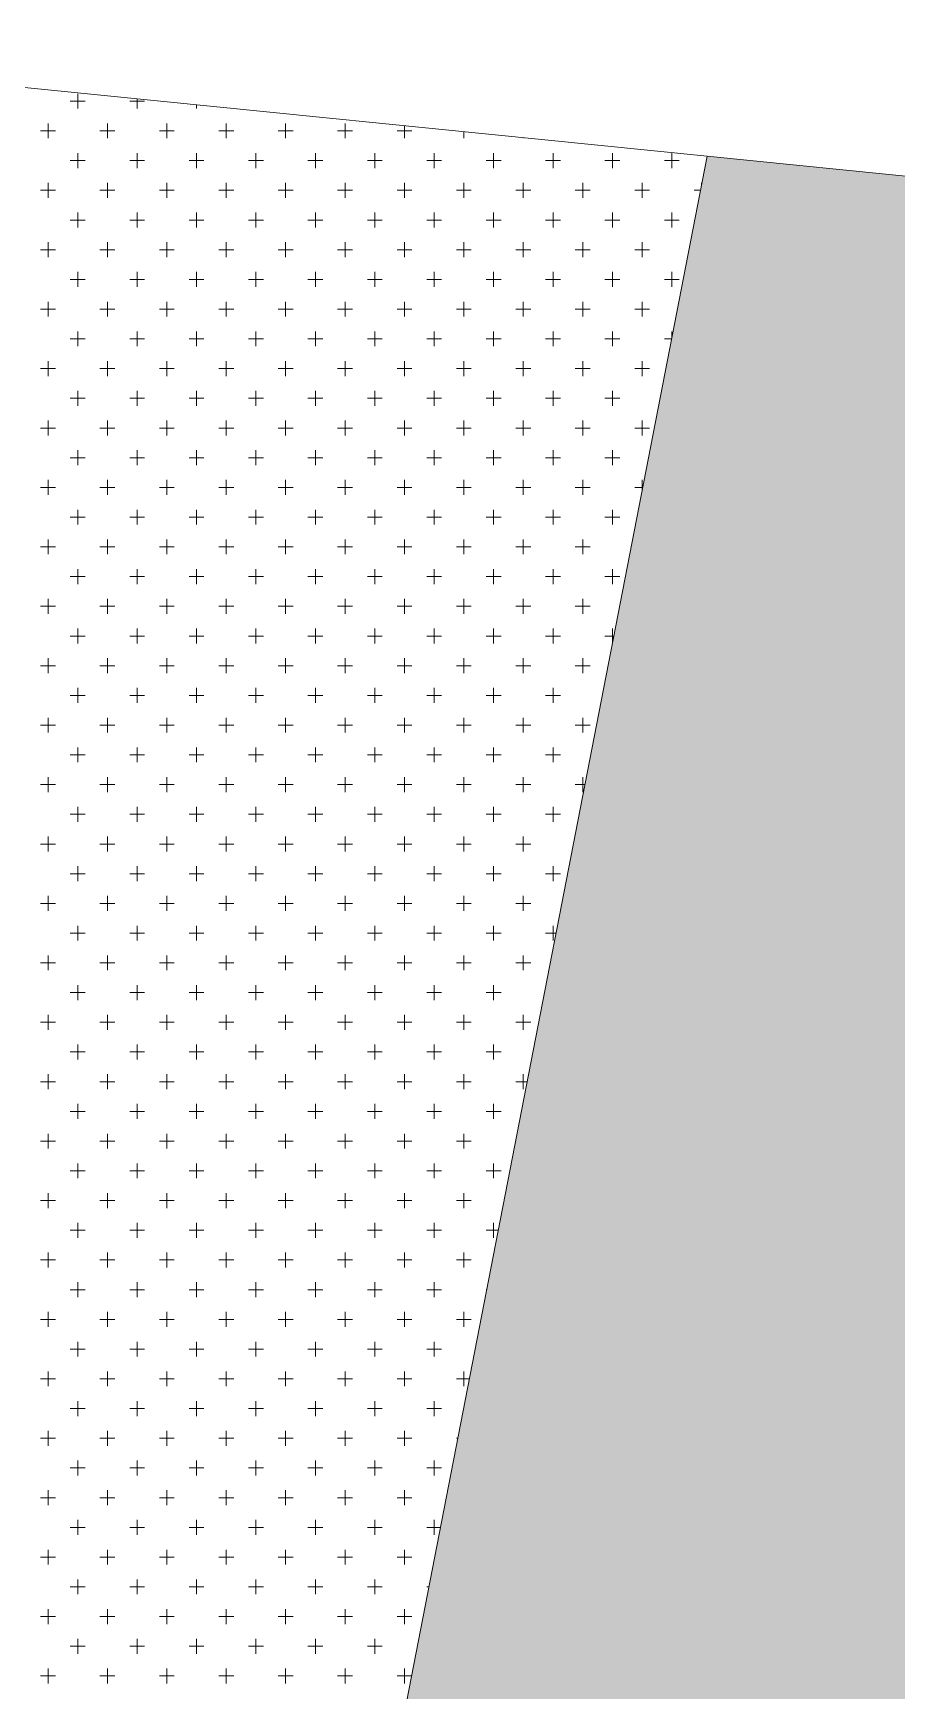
# Model space of a CAD drawing. Header units: metres. Extents: x 476631 to 477421, y 4483749 to 4484052.
# Drawn here: x 477319.18 to 477337.64, y 4484016.62 to 4484052.05 of the extents above; entities that cross this region are included whole.
import ezdxf

# ---------------------------------------------------------------- set-up
doc = ezdxf.new("R2010")
doc.units = ezdxf.units.M
for name, color, linetype, lineweight in [('PL_İDARİ_TESİS', 163, 'Continuous', 0), ('serbest', 10, 'Continuous', 0), ('TK_PARSEL', 1, 'Continuous', 0), ('ZC_7', 18, 'Continuous', 0)]:
    doc.layers.add(name, color=color, linetype=linetype, lineweight=lineweight)

msp = doc.modelspace()

# ---------------------------------------------------------------- hatches: boundary and pattern name
at = {"layer": 'serbest'}
h = msp.add_hatch(color=5, dxfattribs=at)
h.dxf.hatch_style = 1
h.paths.add_polyline_path([(477353.393, 4484025.429), (477331.099, 4484036.624), (477324.964, 4484005.06), (477410.75, 4483996.414)])
at = {"layer": 'TK_PARSEL'}
h = msp.add_hatch(color=3, dxfattribs=at)
h.dxf.hatch_style = 1
h.paths.add_polyline_path([(477403.81, 4484042.341), (477333.586, 4484049.419), (477331.099, 4484036.624), (477353.393, 4484025.429), (477410.75, 4483996.414), (477413.034, 4483996.184), (477415.41, 4483997.946), (477420.982, 4484026.253)])

# ---------------------------------------------------------------- linework, layer by layer
at = {"layer": 'PL_İDARİ_TESİS', "color": 5}
msp.add_line((477307.48, 4484052.048), (477333.586, 4484049.417, 351.903), dxfattribs=at)
at = {"layer": 'PL_İDARİ_TESİS', "color": 5, "linetype": 'Continuous'}
for p, q in [((477319.975, 4484050.595), (477320.293, 4484050.595)), ((477320.134, 4484050.436), (477320.134, 4484050.754)), ((477321.245, 4484050.595), (477321.563, 4484050.595)), ((477321.404, 4484050.436), (477321.404, 4484050.645)), ((477322.674, 4484050.436), (477322.674, 4484050.517)), ((477319.34, 4484049.96), (477319.658, 4484049.96)), ((477319.499, 4484049.801), (477319.499, 4484050.119)), ((477320.61, 4484049.96), (477320.928, 4484049.96)), ((477320.769, 4484049.801), (477320.769, 4484050.119)), ((477321.88, 4484049.96), (477322.198, 4484049.96)), ((477322.039, 4484049.801), (477322.039, 4484050.119)), ((477323.15, 4484049.96), (477323.468, 4484049.96)), ((477323.309, 4484049.801), (477323.309, 4484050.119)), ((477324.42, 4484049.96), (477324.738, 4484049.96)), ((477324.579, 4484049.801), (477324.579, 4484050.119)), ((477325.69, 4484049.96), (477326.008, 4484049.96)), ((477325.849, 4484049.801), (477325.849, 4484050.119)), ((477326.96, 4484049.96), (477327.278, 4484049.96)), ((477327.119, 4484049.801), (477327.119, 4484050.069)), ((477328.389, 4484049.801), (477328.389, 4484049.941)), ((477320.134, 4484049.166), (477320.134, 4484049.484)), ((477321.404, 4484049.166), (477321.404, 4484049.484)), ((477322.674, 4484049.166), (477322.674, 4484049.484)), ((477323.944, 4484049.166), (477323.944, 4484049.484)), ((477325.214, 4484049.166), (477325.214, 4484049.484)), ((477326.484, 4484049.166), (477326.484, 4484049.484)), ((477327.754, 4484049.166), (477327.754, 4484049.484)), ((477329.024, 4484049.166), (477329.024, 4484049.484)), ((477329.659, 4484049.801), (477329.659, 4484049.813)), ((477330.294, 4484049.166), (477330.294, 4484049.484)), ((477331.564, 4484049.166), (477331.564, 4484049.484)), ((477332.834, 4484049.166), (477332.834, 4484049.484)), ((477319.975, 4484049.325), (477320.293, 4484049.325)), ((477321.245, 4484049.325), (477321.563, 4484049.325)), ((477322.515, 4484049.325), (477322.833, 4484049.325)), ((477323.785, 4484049.325), (477324.103, 4484049.325)), ((477325.055, 4484049.325), (477325.373, 4484049.325)), ((477326.325, 4484049.325), (477326.643, 4484049.325)), ((477327.595, 4484049.325), (477327.913, 4484049.325)), ((477328.865, 4484049.325), (477329.183, 4484049.325)), ((477330.135, 4484049.325), (477330.453, 4484049.325)), ((477331.405, 4484049.325), (477331.723, 4484049.325)), ((477332.675, 4484049.325), (477332.993, 4484049.325)), ((477319.499, 4484048.531), (477319.499, 4484048.849)), ((477320.769, 4484048.531), (477320.769, 4484048.849)), ((477322.039, 4484048.531), (477322.039, 4484048.849)), ((477323.309, 4484048.531), (477323.309, 4484048.849)), ((477324.579, 4484048.531), (477324.579, 4484048.849)), ((477325.849, 4484048.531), (477325.849, 4484048.849)), ((477327.119, 4484048.531), (477327.119, 4484048.849)), ((477328.389, 4484048.531), (477328.389, 4484048.849)), ((477329.659, 4484048.531), (477329.659, 4484048.849)), ((477330.929, 4484048.531), (477330.929, 4484048.849)), ((477332.199, 4484048.531), (477332.199, 4484048.849)), ((477319.34, 4484048.69), (477319.658, 4484048.69)), ((477320.61, 4484048.69), (477320.928, 4484048.69)), ((477321.88, 4484048.69), (477322.198, 4484048.69)), ((477323.15, 4484048.69), (477323.468, 4484048.69)), ((477324.42, 4484048.69), (477324.738, 4484048.69)), ((477325.69, 4484048.69), (477326.008, 4484048.69)), ((477326.96, 4484048.69), (477327.278, 4484048.69)), ((477328.23, 4484048.69), (477328.548, 4484048.69)), ((477329.5, 4484048.69), (477329.818, 4484048.69)), ((477330.77, 4484048.69), (477331.088, 4484048.69)), ((477332.04, 4484048.69), (477332.358, 4484048.69)), ((477333.31, 4484048.69), (477333.445, 4484048.69)), ((477320.134, 4484047.896), (477320.134, 4484048.214)), ((477321.404, 4484047.896), (477321.404, 4484048.214)), ((477322.674, 4484047.896), (477322.674, 4484048.214)), ((477323.944, 4484047.896), (477323.944, 4484048.214)), ((477325.214, 4484047.896), (477325.214, 4484048.214)), ((477326.484, 4484047.896), (477326.484, 4484048.214)), ((477327.754, 4484047.896), (477327.754, 4484048.214)), ((477329.024, 4484047.896), (477329.024, 4484048.214)), ((477330.294, 4484047.896), (477330.294, 4484048.214)), ((477331.564, 4484047.896), (477331.564, 4484048.214)), ((477332.834, 4484047.896), (477332.834, 4484048.214)), ((477319.975, 4484048.055), (477320.293, 4484048.055)), ((477321.245, 4484048.055), (477321.563, 4484048.055)), ((477322.515, 4484048.055), (477322.833, 4484048.055)), ((477323.785, 4484048.055), (477324.103, 4484048.055)), ((477325.055, 4484048.055), (477325.373, 4484048.055)), ((477326.325, 4484048.055), (477326.643, 4484048.055)), ((477327.595, 4484048.055), (477327.913, 4484048.055)), ((477328.865, 4484048.055), (477329.183, 4484048.055)), ((477330.135, 4484048.055), (477330.453, 4484048.055)), ((477331.405, 4484048.055), (477331.723, 4484048.055)), ((477332.675, 4484048.055), (477332.993, 4484048.055)), ((477319.34, 4484047.42), (477319.658, 4484047.42)), ((477319.499, 4484047.261), (477319.499, 4484047.579)), ((477320.61, 4484047.42), (477320.928, 4484047.42)), ((477320.769, 4484047.261), (477320.769, 4484047.579)), ((477321.88, 4484047.42), (477322.198, 4484047.42)), ((477322.039, 4484047.261), (477322.039, 4484047.579)), ((477323.15, 4484047.42), (477323.468, 4484047.42)), ((477323.309, 4484047.261), (477323.309, 4484047.579)), ((477324.42, 4484047.42), (477324.738, 4484047.42)), ((477324.579, 4484047.261), (477324.579, 4484047.579)), ((477325.69, 4484047.42), (477326.008, 4484047.42)), ((477325.849, 4484047.261), (477325.849, 4484047.579)), ((477326.96, 4484047.42), (477327.278, 4484047.42)), ((477327.119, 4484047.261), (477327.119, 4484047.579)), ((477328.23, 4484047.42), (477328.548, 4484047.42)), ((477328.389, 4484047.261), (477328.389, 4484047.579)), ((477329.5, 4484047.42), (477329.818, 4484047.42)), ((477329.659, 4484047.261), (477329.659, 4484047.579)), ((477330.77, 4484047.42), (477331.088, 4484047.42)), ((477330.929, 4484047.261), (477330.929, 4484047.579)), ((477332.04, 4484047.42), (477332.358, 4484047.42)), ((477332.199, 4484047.261), (477332.199, 4484047.579)), ((477319.975, 4484046.785), (477320.293, 4484046.785)), ((477320.134, 4484046.626), (477320.134, 4484046.944)), ((477321.245, 4484046.785), (477321.563, 4484046.785)), ((477321.404, 4484046.626), (477321.404, 4484046.944)), ((477322.515, 4484046.785), (477322.833, 4484046.785)), ((477322.674, 4484046.626), (477322.674, 4484046.944)), ((477323.785, 4484046.785), (477324.103, 4484046.785)), ((477323.944, 4484046.626), (477323.944, 4484046.944)), ((477325.055, 4484046.785), (477325.373, 4484046.785)), ((477325.214, 4484046.626), (477325.214, 4484046.944)), ((477326.325, 4484046.785), (477326.643, 4484046.785)), ((477326.484, 4484046.626), (477326.484, 4484046.944)), ((477327.595, 4484046.785), (477327.913, 4484046.785)), ((477327.754, 4484046.626), (477327.754, 4484046.944)), ((477328.865, 4484046.785), (477329.183, 4484046.785)), ((477329.024, 4484046.626), (477329.024, 4484046.944)), ((477330.135, 4484046.785), (477330.453, 4484046.785)), ((477330.294, 4484046.626), (477330.294, 4484046.944)), ((477331.405, 4484046.785), (477331.723, 4484046.785)), ((477331.564, 4484046.626), (477331.564, 4484046.944)), ((477332.675, 4484046.785), (477332.993, 4484046.785)), ((477332.834, 4484046.626), (477332.834, 4484046.944)), ((477319.499, 4484045.991), (477319.499, 4484046.309)), ((477320.769, 4484045.991), (477320.769, 4484046.309)), ((477322.039, 4484045.991), (477322.039, 4484046.309)), ((477323.309, 4484045.991), (477323.309, 4484046.309)), ((477324.579, 4484045.991), (477324.579, 4484046.309)), ((477325.849, 4484045.991), (477325.849, 4484046.309)), ((477327.119, 4484045.991), (477327.119, 4484046.309)), ((477328.389, 4484045.991), (477328.389, 4484046.309)), ((477329.659, 4484045.991), (477329.659, 4484046.309)), ((477330.929, 4484045.991), (477330.929, 4484046.309)), ((477332.199, 4484045.991), (477332.199, 4484046.309)), ((477319.34, 4484046.15), (477319.658, 4484046.15)), ((477320.61, 4484046.15), (477320.928, 4484046.15)), ((477321.88, 4484046.15), (477322.198, 4484046.15)), ((477323.15, 4484046.15), (477323.468, 4484046.15)), ((477324.42, 4484046.15), (477324.738, 4484046.15)), ((477325.69, 4484046.15), (477326.008, 4484046.15)), ((477326.96, 4484046.15), (477327.278, 4484046.15)), ((477328.23, 4484046.15), (477328.548, 4484046.15)), ((477329.5, 4484046.15), (477329.818, 4484046.15)), ((477330.77, 4484046.15), (477331.088, 4484046.15)), ((477332.04, 4484046.15), (477332.358, 4484046.15)), ((477320.134, 4484045.356), (477320.134, 4484045.674)), ((477321.404, 4484045.356), (477321.404, 4484045.674)), ((477322.674, 4484045.356), (477322.674, 4484045.674)), ((477323.944, 4484045.356), (477323.944, 4484045.674)), ((477325.214, 4484045.356), (477325.214, 4484045.674)), ((477326.484, 4484045.356), (477326.484, 4484045.674)), ((477327.754, 4484045.356), (477327.754, 4484045.674)), ((477329.024, 4484045.356), (477329.024, 4484045.674)), ((477330.294, 4484045.356), (477330.294, 4484045.674)), ((477331.564, 4484045.356), (477331.564, 4484045.674)), ((477332.834, 4484045.548), (477332.834, 4484045.674)), ((477319.975, 4484045.515), (477320.293, 4484045.515)), ((477321.245, 4484045.515), (477321.563, 4484045.515)), ((477322.515, 4484045.515), (477322.833, 4484045.515)), ((477323.785, 4484045.515), (477324.103, 4484045.515)), ((477325.055, 4484045.515), (477325.373, 4484045.515)), ((477326.325, 4484045.515), (477326.643, 4484045.515)), ((477327.595, 4484045.515), (477327.913, 4484045.515)), ((477328.865, 4484045.515), (477329.183, 4484045.515)), ((477330.135, 4484045.515), (477330.453, 4484045.515)), ((477331.405, 4484045.515), (477331.723, 4484045.515)), ((477332.675, 4484045.515), (477332.827, 4484045.515)), ((477319.34, 4484044.88), (477319.658, 4484044.88)), ((477319.499, 4484044.721), (477319.499, 4484045.039)), ((477320.61, 4484044.88), (477320.928, 4484044.88)), ((477320.769, 4484044.721), (477320.769, 4484045.039)), ((477321.88, 4484044.88), (477322.198, 4484044.88)), ((477322.039, 4484044.721), (477322.039, 4484045.039)), ((477323.15, 4484044.88), (477323.468, 4484044.88)), ((477323.309, 4484044.721), (477323.309, 4484045.039)), ((477324.42, 4484044.88), (477324.738, 4484044.88)), ((477324.579, 4484044.721), (477324.579, 4484045.039)), ((477325.69, 4484044.88), (477326.008, 4484044.88)), ((477325.849, 4484044.721), (477325.849, 4484045.039)), ((477326.96, 4484044.88), (477327.278, 4484044.88)), ((477327.119, 4484044.721), (477327.119, 4484045.039)), ((477328.23, 4484044.88), (477328.548, 4484044.88)), ((477328.389, 4484044.721), (477328.389, 4484045.039)), ((477329.5, 4484044.88), (477329.818, 4484044.88)), ((477329.659, 4484044.721), (477329.659, 4484045.039)), ((477330.77, 4484044.88), (477331.088, 4484044.88)), ((477330.929, 4484044.721), (477330.929, 4484045.039)), ((477332.04, 4484044.88), (477332.358, 4484044.88)), ((477332.199, 4484044.721), (477332.199, 4484045.039)), ((477319.975, 4484044.245), (477320.293, 4484044.245)), ((477320.134, 4484044.086), (477320.134, 4484044.404)), ((477321.245, 4484044.245), (477321.563, 4484044.245)), ((477321.404, 4484044.086), (477321.404, 4484044.404)), ((477322.515, 4484044.245), (477322.833, 4484044.245)), ((477322.674, 4484044.086), (477322.674, 4484044.404)), ((477323.785, 4484044.245), (477324.103, 4484044.245)), ((477323.944, 4484044.086), (477323.944, 4484044.404)), ((477325.055, 4484044.245), (477325.373, 4484044.245)), ((477325.214, 4484044.086), (477325.214, 4484044.404)), ((477326.325, 4484044.245), (477326.643, 4484044.245)), ((477326.484, 4484044.086), (477326.484, 4484044.404)), ((477327.595, 4484044.245), (477327.913, 4484044.245)), ((477327.754, 4484044.086), (477327.754, 4484044.404)), ((477328.865, 4484044.245), (477329.183, 4484044.245)), ((477329.024, 4484044.086), (477329.024, 4484044.404)), ((477330.135, 4484044.245), (477330.453, 4484044.245)), ((477330.294, 4484044.086), (477330.294, 4484044.404)), ((477331.405, 4484044.245), (477331.723, 4484044.245)), ((477331.564, 4484044.086), (477331.564, 4484044.404)), ((477319.34, 4484043.61), (477319.658, 4484043.61)), ((477319.499, 4484043.451), (477319.499, 4484043.769)), ((477320.61, 4484043.61), (477320.928, 4484043.61)), ((477320.769, 4484043.451), (477320.769, 4484043.769)), ((477321.88, 4484043.61), (477322.198, 4484043.61)), ((477322.039, 4484043.451), (477322.039, 4484043.769)), ((477323.15, 4484043.61), (477323.468, 4484043.61)), ((477323.309, 4484043.451), (477323.309, 4484043.769)), ((477324.42, 4484043.61), (477324.738, 4484043.61)), ((477324.579, 4484043.451), (477324.579, 4484043.769)), ((477325.69, 4484043.61), (477326.008, 4484043.61)), ((477325.849, 4484043.451), (477325.849, 4484043.769)), ((477326.96, 4484043.61), (477327.278, 4484043.61)), ((477327.119, 4484043.451), (477327.119, 4484043.769)), ((477328.23, 4484043.61), (477328.548, 4484043.61)), ((477328.389, 4484043.451), (477328.389, 4484043.769)), ((477329.5, 4484043.61), (477329.818, 4484043.61)), ((477329.659, 4484043.451), (477329.659, 4484043.769)), ((477330.77, 4484043.61), (477331.088, 4484043.61)), ((477330.929, 4484043.451), (477330.929, 4484043.769)), ((477332.04, 4484043.61), (477332.358, 4484043.61)), ((477332.199, 4484043.451), (477332.199, 4484043.769)), ((477320.134, 4484042.816), (477320.134, 4484043.134)), ((477321.404, 4484042.816), (477321.404, 4484043.134)), ((477322.674, 4484042.816), (477322.674, 4484043.134)), ((477323.944, 4484042.816), (477323.944, 4484043.134)), ((477325.214, 4484042.816), (477325.214, 4484043.134)), ((477326.484, 4484042.816), (477326.484, 4484043.134)), ((477327.754, 4484042.816), (477327.754, 4484043.134)), ((477329.024, 4484042.816), (477329.024, 4484043.134)), ((477330.294, 4484042.816), (477330.294, 4484043.134)), ((477331.564, 4484042.816), (477331.564, 4484043.134)), ((477319.975, 4484042.975), (477320.293, 4484042.975)), ((477321.245, 4484042.975), (477321.563, 4484042.975)), ((477322.515, 4484042.975), (477322.833, 4484042.975)), ((477323.785, 4484042.975), (477324.103, 4484042.975)), ((477325.055, 4484042.975), (477325.373, 4484042.975)), ((477326.325, 4484042.975), (477326.643, 4484042.975)), ((477327.595, 4484042.975), (477327.913, 4484042.975)), ((477328.865, 4484042.975), (477329.183, 4484042.975)), ((477330.135, 4484042.975), (477330.453, 4484042.975)), ((477331.405, 4484042.975), (477331.723, 4484042.975)), ((477319.499, 4484042.181), (477319.499, 4484042.499)), ((477320.769, 4484042.181), (477320.769, 4484042.499)), ((477322.039, 4484042.181), (477322.039, 4484042.499)), ((477323.309, 4484042.181), (477323.309, 4484042.499)), ((477324.579, 4484042.181), (477324.579, 4484042.499)), ((477325.849, 4484042.181), (477325.849, 4484042.499)), ((477327.119, 4484042.181), (477327.119, 4484042.499)), ((477328.389, 4484042.181), (477328.389, 4484042.499)), ((477329.659, 4484042.181), (477329.659, 4484042.499)), ((477330.929, 4484042.181), (477330.929, 4484042.499)), ((477332.199, 4484042.281), (477332.199, 4484042.499)), ((477319.34, 4484042.34), (477319.658, 4484042.34)), ((477320.61, 4484042.34), (477320.928, 4484042.34)), ((477321.88, 4484042.34), (477322.198, 4484042.34)), ((477323.15, 4484042.34), (477323.468, 4484042.34)), ((477324.42, 4484042.34), (477324.738, 4484042.34)), ((477325.69, 4484042.34), (477326.008, 4484042.34)), ((477326.96, 4484042.34), (477327.278, 4484042.34)), ((477328.23, 4484042.34), (477328.548, 4484042.34)), ((477329.5, 4484042.34), (477329.818, 4484042.34)), ((477330.77, 4484042.34), (477331.088, 4484042.34)), ((477332.04, 4484042.34), (477332.21, 4484042.34)), ((477319.975, 4484041.705), (477320.293, 4484041.705)), ((477320.134, 4484041.546), (477320.134, 4484041.864)), ((477321.245, 4484041.705), (477321.563, 4484041.705)), ((477321.404, 4484041.546), (477321.404, 4484041.864)), ((477322.515, 4484041.705), (477322.833, 4484041.705)), ((477322.674, 4484041.546), (477322.674, 4484041.864)), ((477323.785, 4484041.705), (477324.103, 4484041.705)), ((477323.944, 4484041.546), (477323.944, 4484041.864)), ((477325.055, 4484041.705), (477325.373, 4484041.705)), ((477325.214, 4484041.546), (477325.214, 4484041.864)), ((477326.325, 4484041.705), (477326.643, 4484041.705)), ((477326.484, 4484041.546), (477326.484, 4484041.864)), ((477327.595, 4484041.705), (477327.913, 4484041.705)), ((477327.754, 4484041.546), (477327.754, 4484041.864)), ((477328.865, 4484041.705), (477329.183, 4484041.705)), ((477329.024, 4484041.546), (477329.024, 4484041.864)), ((477330.135, 4484041.705), (477330.453, 4484041.705)), ((477330.294, 4484041.546), (477330.294, 4484041.864)), ((477331.405, 4484041.705), (477331.723, 4484041.705)), ((477331.564, 4484041.546), (477331.564, 4484041.864)), ((477319.34, 4484041.07), (477319.658, 4484041.07)), ((477319.499, 4484040.911), (477319.499, 4484041.229)), ((477320.61, 4484041.07), (477320.928, 4484041.07)), ((477320.769, 4484040.911), (477320.769, 4484041.229)), ((477321.88, 4484041.07), (477322.198, 4484041.07)), ((477322.039, 4484040.911), (477322.039, 4484041.229)), ((477323.15, 4484041.07), (477323.468, 4484041.07)), ((477323.309, 4484040.911), (477323.309, 4484041.229)), ((477324.42, 4484041.07), (477324.738, 4484041.07)), ((477324.579, 4484040.911), (477324.579, 4484041.229)), ((477325.69, 4484041.07), (477326.008, 4484041.07)), ((477325.849, 4484040.911), (477325.849, 4484041.229)), ((477326.96, 4484041.07), (477327.278, 4484041.07)), ((477327.119, 4484040.911), (477327.119, 4484041.229)), ((477328.23, 4484041.07), (477328.548, 4484041.07)), ((477328.389, 4484040.911), (477328.389, 4484041.229)), ((477329.5, 4484041.07), (477329.818, 4484041.07)), ((477329.659, 4484040.911), (477329.659, 4484041.229)), ((477330.77, 4484041.07), (477331.088, 4484041.07)), ((477330.929, 4484040.911), (477330.929, 4484041.229)), ((477319.975, 4484040.435), (477320.293, 4484040.435)), ((477320.134, 4484040.276), (477320.134, 4484040.594)), ((477321.245, 4484040.435), (477321.563, 4484040.435)), ((477321.404, 4484040.276), (477321.404, 4484040.594)), ((477322.515, 4484040.435), (477322.833, 4484040.435)), ((477322.674, 4484040.276), (477322.674, 4484040.594)), ((477323.785, 4484040.435), (477324.103, 4484040.435)), ((477323.944, 4484040.276), (477323.944, 4484040.594)), ((477325.055, 4484040.435), (477325.373, 4484040.435)), ((477325.214, 4484040.276), (477325.214, 4484040.594)), ((477326.325, 4484040.435), (477326.643, 4484040.435)), ((477326.484, 4484040.276), (477326.484, 4484040.594)), ((477327.595, 4484040.435), (477327.913, 4484040.435)), ((477327.754, 4484040.276), (477327.754, 4484040.594)), ((477328.865, 4484040.435), (477329.183, 4484040.435)), ((477329.024, 4484040.276), (477329.024, 4484040.594)), ((477330.135, 4484040.435), (477330.453, 4484040.435)), ((477330.294, 4484040.276), (477330.294, 4484040.594)), ((477331.405, 4484040.435), (477331.723, 4484040.435)), ((477331.564, 4484040.276), (477331.564, 4484040.594)), ((477319.499, 4484039.641), (477319.499, 4484039.959)), ((477320.769, 4484039.641), (477320.769, 4484039.959)), ((477322.039, 4484039.641), (477322.039, 4484039.959)), ((477323.309, 4484039.641), (477323.309, 4484039.959)), ((477324.579, 4484039.641), (477324.579, 4484039.959)), ((477325.849, 4484039.641), (477325.849, 4484039.959)), ((477327.119, 4484039.641), (477327.119, 4484039.959)), ((477328.389, 4484039.641), (477328.389, 4484039.959)), ((477329.659, 4484039.641), (477329.659, 4484039.959)), ((477330.929, 4484039.641), (477330.929, 4484039.959)), ((477319.34, 4484039.8), (477319.658, 4484039.8)), ((477320.61, 4484039.8), (477320.928, 4484039.8)), ((477321.88, 4484039.8), (477322.198, 4484039.8)), ((477323.15, 4484039.8), (477323.468, 4484039.8)), ((477324.42, 4484039.8), (477324.738, 4484039.8)), ((477325.69, 4484039.8), (477326.008, 4484039.8)), ((477326.96, 4484039.8), (477327.278, 4484039.8)), ((477328.23, 4484039.8), (477328.548, 4484039.8)), ((477329.5, 4484039.8), (477329.818, 4484039.8)), ((477330.77, 4484039.8), (477331.088, 4484039.8)), ((477320.134, 4484039.006), (477320.134, 4484039.324)), ((477321.404, 4484039.006), (477321.404, 4484039.324)), ((477322.674, 4484039.006), (477322.674, 4484039.324)), ((477323.944, 4484039.006), (477323.944, 4484039.324)), ((477325.214, 4484039.006), (477325.214, 4484039.324)), ((477326.484, 4484039.006), (477326.484, 4484039.324)), ((477327.754, 4484039.006), (477327.754, 4484039.324)), ((477329.024, 4484039.006), (477329.024, 4484039.324)), ((477330.294, 4484039.006), (477330.294, 4484039.324)), ((477331.564, 4484039.014), (477331.564, 4484039.324)), ((477319.975, 4484039.165), (477320.293, 4484039.165)), ((477321.245, 4484039.165), (477321.563, 4484039.165)), ((477322.515, 4484039.165), (477322.833, 4484039.165)), ((477323.785, 4484039.165), (477324.103, 4484039.165)), ((477325.055, 4484039.165), (477325.373, 4484039.165)), ((477326.325, 4484039.165), (477326.643, 4484039.165)), ((477327.595, 4484039.165), (477327.913, 4484039.165)), ((477328.865, 4484039.165), (477329.183, 4484039.165)), ((477330.135, 4484039.165), (477330.453, 4484039.165)), ((477331.405, 4484039.165), (477331.593, 4484039.165)), ((477319.34, 4484038.53), (477319.658, 4484038.53)), ((477319.499, 4484038.371), (477319.499, 4484038.689)), ((477320.61, 4484038.53), (477320.928, 4484038.53)), ((477320.769, 4484038.371), (477320.769, 4484038.689)), ((477321.88, 4484038.53), (477322.198, 4484038.53)), ((477322.039, 4484038.371), (477322.039, 4484038.689)), ((477323.15, 4484038.53), (477323.468, 4484038.53)), ((477323.309, 4484038.371), (477323.309, 4484038.689)), ((477324.42, 4484038.53), (477324.738, 4484038.53)), ((477324.579, 4484038.371), (477324.579, 4484038.689)), ((477325.69, 4484038.53), (477326.008, 4484038.53)), ((477325.849, 4484038.371), (477325.849, 4484038.689)), ((477326.96, 4484038.53), (477327.278, 4484038.53)), ((477327.119, 4484038.371), (477327.119, 4484038.689)), ((477328.23, 4484038.53), (477328.548, 4484038.53)), ((477328.389, 4484038.371), (477328.389, 4484038.689)), ((477329.5, 4484038.53), (477329.818, 4484038.53)), ((477329.659, 4484038.371), (477329.659, 4484038.689)), ((477330.77, 4484038.53), (477331.088, 4484038.53)), ((477330.929, 4484038.371), (477330.929, 4484038.689)), ((477319.975, 4484037.895), (477320.293, 4484037.895)), ((477320.134, 4484037.736), (477320.134, 4484038.054)), ((477321.245, 4484037.895), (477321.563, 4484037.895)), ((477321.404, 4484037.736), (477321.404, 4484038.054)), ((477322.515, 4484037.895), (477322.833, 4484037.895)), ((477322.674, 4484037.736), (477322.674, 4484038.054)), ((477323.785, 4484037.895), (477324.103, 4484037.895)), ((477323.944, 4484037.736), (477323.944, 4484038.054)), ((477325.055, 4484037.895), (477325.373, 4484037.895)), ((477325.214, 4484037.736), (477325.214, 4484038.054)), ((477326.325, 4484037.895), (477326.643, 4484037.895)), ((477326.484, 4484037.736), (477326.484, 4484038.054)), ((477327.595, 4484037.895), (477327.913, 4484037.895)), ((477327.754, 4484037.736), (477327.754, 4484038.054)), ((477328.865, 4484037.895), (477329.183, 4484037.895)), ((477329.024, 4484037.736), (477329.024, 4484038.054)), ((477330.135, 4484037.895), (477330.453, 4484037.895)), ((477330.294, 4484037.736), (477330.294, 4484038.054)), ((477319.34, 4484037.26), (477319.658, 4484037.26)), ((477319.499, 4484037.101), (477319.499, 4484037.419)), ((477320.61, 4484037.26), (477320.928, 4484037.26)), ((477320.769, 4484037.101), (477320.769, 4484037.419)), ((477321.88, 4484037.26), (477322.198, 4484037.26)), ((477322.039, 4484037.101), (477322.039, 4484037.419)), ((477323.15, 4484037.26), (477323.468, 4484037.26)), ((477323.309, 4484037.101), (477323.309, 4484037.419)), ((477324.42, 4484037.26), (477324.738, 4484037.26)), ((477324.579, 4484037.101), (477324.579, 4484037.419)), ((477325.69, 4484037.26), (477326.008, 4484037.26)), ((477325.849, 4484037.101), (477325.849, 4484037.419)), ((477326.96, 4484037.26), (477327.278, 4484037.26)), ((477327.119, 4484037.101), (477327.119, 4484037.419)), ((477328.23, 4484037.26), (477328.548, 4484037.26)), ((477328.389, 4484037.101), (477328.389, 4484037.419)), ((477329.5, 4484037.26), (477329.818, 4484037.26)), ((477329.659, 4484037.101), (477329.659, 4484037.419)), ((477330.77, 4484037.26), (477331.088, 4484037.26)), ((477330.929, 4484037.101), (477330.929, 4484037.419)), ((477320.134, 4484036.466), (477320.134, 4484036.784)), ((477321.404, 4484036.466), (477321.404, 4484036.784)), ((477322.674, 4484036.466), (477322.674, 4484036.784)), ((477323.944, 4484036.466), (477323.944, 4484036.784)), ((477325.214, 4484036.466), (477325.214, 4484036.784)), ((477326.484, 4484036.466), (477326.484, 4484036.784)), ((477327.754, 4484036.466), (477327.754, 4484036.784)), ((477329.024, 4484036.466), (477329.024, 4484036.784)), ((477330.294, 4484036.466), (477330.294, 4484036.784)), ((477319.975, 4484036.625), (477320.293, 4484036.625)), ((477321.245, 4484036.625), (477321.563, 4484036.625)), ((477322.515, 4484036.625), (477322.833, 4484036.625)), ((477323.785, 4484036.625), (477324.103, 4484036.625)), ((477325.055, 4484036.625), (477325.373, 4484036.625)), ((477326.325, 4484036.625), (477326.643, 4484036.625)), ((477327.595, 4484036.625), (477327.913, 4484036.625)), ((477328.865, 4484036.625), (477329.183, 4484036.625)), ((477330.135, 4484036.625), (477330.453, 4484036.625)), ((477319.499, 4484035.831), (477319.499, 4484036.149)), ((477320.769, 4484035.831), (477320.769, 4484036.149)), ((477322.039, 4484035.831), (477322.039, 4484036.149)), ((477323.309, 4484035.831), (477323.309, 4484036.149)), ((477324.579, 4484035.831), (477324.579, 4484036.149)), ((477325.849, 4484035.831), (477325.849, 4484036.149)), ((477327.119, 4484035.831), (477327.119, 4484036.149)), ((477328.389, 4484035.831), (477328.389, 4484036.149)), ((477329.659, 4484035.831), (477329.659, 4484036.149)), ((477330.929, 4484035.831), (477330.929, 4484036.149)), ((477319.34, 4484035.99), (477319.658, 4484035.99)), ((477320.61, 4484035.99), (477320.928, 4484035.99)), ((477321.88, 4484035.99), (477322.198, 4484035.99)), ((477323.15, 4484035.99), (477323.468, 4484035.99)), ((477324.42, 4484035.99), (477324.738, 4484035.99)), ((477325.69, 4484035.99), (477326.008, 4484035.99)), ((477326.96, 4484035.99), (477327.278, 4484035.99)), ((477328.23, 4484035.99), (477328.548, 4484035.99)), ((477329.5, 4484035.99), (477329.818, 4484035.99)), ((477330.77, 4484035.99), (477330.976, 4484035.99)), ((477319.975, 4484035.355), (477320.293, 4484035.355)), ((477320.134, 4484035.196), (477320.134, 4484035.514)), ((477321.245, 4484035.355), (477321.563, 4484035.355)), ((477321.404, 4484035.196), (477321.404, 4484035.514)), ((477322.515, 4484035.355), (477322.833, 4484035.355)), ((477322.674, 4484035.196), (477322.674, 4484035.514)), ((477323.785, 4484035.355), (477324.103, 4484035.355)), ((477323.944, 4484035.196), (477323.944, 4484035.514)), ((477325.055, 4484035.355), (477325.373, 4484035.355)), ((477325.214, 4484035.196), (477325.214, 4484035.514)), ((477326.325, 4484035.355), (477326.643, 4484035.355)), ((477326.484, 4484035.196), (477326.484, 4484035.514)), ((477327.595, 4484035.355), (477327.913, 4484035.355)), ((477327.754, 4484035.196), (477327.754, 4484035.514)), ((477328.865, 4484035.355), (477329.183, 4484035.355)), ((477329.024, 4484035.196), (477329.024, 4484035.514)), ((477330.135, 4484035.355), (477330.453, 4484035.355)), ((477330.294, 4484035.196), (477330.294, 4484035.514)), ((477319.34, 4484034.72), (477319.658, 4484034.72)), ((477319.499, 4484034.561), (477319.499, 4484034.879)), ((477320.61, 4484034.72), (477320.928, 4484034.72)), ((477320.769, 4484034.561), (477320.769, 4484034.879)), ((477321.88, 4484034.72), (477322.198, 4484034.72)), ((477322.039, 4484034.561), (477322.039, 4484034.879)), ((477323.15, 4484034.72), (477323.468, 4484034.72)), ((477323.309, 4484034.561), (477323.309, 4484034.879)), ((477324.42, 4484034.72), (477324.738, 4484034.72)), ((477324.579, 4484034.561), (477324.579, 4484034.879)), ((477325.69, 4484034.72), (477326.008, 4484034.72)), ((477325.849, 4484034.561), (477325.849, 4484034.879)), ((477326.96, 4484034.72), (477327.278, 4484034.72)), ((477327.119, 4484034.561), (477327.119, 4484034.879)), ((477328.23, 4484034.72), (477328.548, 4484034.72)), ((477328.389, 4484034.561), (477328.389, 4484034.879)), ((477329.5, 4484034.72), (477329.818, 4484034.72)), ((477329.659, 4484034.561), (477329.659, 4484034.879)), ((477319.975, 4484034.085), (477320.293, 4484034.085)), ((477320.134, 4484033.926), (477320.134, 4484034.244)), ((477321.245, 4484034.085), (477321.563, 4484034.085)), ((477321.404, 4484033.926), (477321.404, 4484034.244)), ((477322.515, 4484034.085), (477322.833, 4484034.085)), ((477322.674, 4484033.926), (477322.674, 4484034.244)), ((477323.785, 4484034.085), (477324.103, 4484034.085)), ((477323.944, 4484033.926), (477323.944, 4484034.244)), ((477325.055, 4484034.085), (477325.373, 4484034.085)), ((477325.214, 4484033.926), (477325.214, 4484034.244)), ((477326.325, 4484034.085), (477326.643, 4484034.085)), ((477326.484, 4484033.926), (477326.484, 4484034.244)), ((477327.595, 4484034.085), (477327.913, 4484034.085)), ((477327.754, 4484033.926), (477327.754, 4484034.244)), ((477328.865, 4484034.085), (477329.183, 4484034.085)), ((477329.024, 4484033.926), (477329.024, 4484034.244)), ((477330.135, 4484034.085), (477330.453, 4484034.085)), ((477330.294, 4484033.926), (477330.294, 4484034.244)), ((477319.499, 4484033.291), (477319.499, 4484033.609)), ((477320.769, 4484033.291), (477320.769, 4484033.609)), ((477322.039, 4484033.291), (477322.039, 4484033.609)), ((477323.309, 4484033.291), (477323.309, 4484033.609)), ((477324.579, 4484033.291), (477324.579, 4484033.609)), ((477325.849, 4484033.291), (477325.849, 4484033.609)), ((477327.119, 4484033.291), (477327.119, 4484033.609)), ((477328.389, 4484033.291), (477328.389, 4484033.609)), ((477329.659, 4484033.291), (477329.659, 4484033.609)), ((477319.34, 4484033.45), (477319.658, 4484033.45)), ((477320.61, 4484033.45), (477320.928, 4484033.45)), ((477321.88, 4484033.45), (477322.198, 4484033.45)), ((477323.15, 4484033.45), (477323.468, 4484033.45)), ((477324.42, 4484033.45), (477324.738, 4484033.45)), ((477325.69, 4484033.45), (477326.008, 4484033.45)), ((477326.96, 4484033.45), (477327.278, 4484033.45)), ((477328.23, 4484033.45), (477328.548, 4484033.45)), ((477329.5, 4484033.45), (477329.818, 4484033.45)), ((477320.134, 4484032.656), (477320.134, 4484032.974)), ((477321.404, 4484032.656), (477321.404, 4484032.974)), ((477322.674, 4484032.656), (477322.674, 4484032.974)), ((477323.944, 4484032.656), (477323.944, 4484032.974)), ((477325.214, 4484032.656), (477325.214, 4484032.974)), ((477326.484, 4484032.656), (477326.484, 4484032.974)), ((477327.754, 4484032.656), (477327.754, 4484032.974)), ((477329.024, 4484032.656), (477329.024, 4484032.974)), ((477330.294, 4484032.656), (477330.294, 4484032.974)), ((477319.975, 4484032.815), (477320.293, 4484032.815)), ((477321.245, 4484032.815), (477321.563, 4484032.815)), ((477322.515, 4484032.815), (477322.833, 4484032.815)), ((477323.785, 4484032.815), (477324.103, 4484032.815)), ((477325.055, 4484032.815), (477325.373, 4484032.815)), ((477326.325, 4484032.815), (477326.643, 4484032.815)), ((477327.595, 4484032.815), (477327.913, 4484032.815)), ((477328.865, 4484032.815), (477329.183, 4484032.815)), ((477330.135, 4484032.815), (477330.359, 4484032.815)), ((477319.34, 4484032.18), (477319.658, 4484032.18)), ((477319.499, 4484032.021), (477319.499, 4484032.339)), ((477320.61, 4484032.18), (477320.928, 4484032.18)), ((477320.769, 4484032.021), (477320.769, 4484032.339)), ((477321.88, 4484032.18), (477322.198, 4484032.18)), ((477322.039, 4484032.021), (477322.039, 4484032.339)), ((477323.15, 4484032.18), (477323.468, 4484032.18)), ((477323.309, 4484032.021), (477323.309, 4484032.339)), ((477324.42, 4484032.18), (477324.738, 4484032.18)), ((477324.579, 4484032.021), (477324.579, 4484032.339)), ((477325.69, 4484032.18), (477326.008, 4484032.18)), ((477325.849, 4484032.021), (477325.849, 4484032.339)), ((477326.96, 4484032.18), (477327.278, 4484032.18)), ((477327.119, 4484032.021), (477327.119, 4484032.339)), ((477328.23, 4484032.18), (477328.548, 4484032.18)), ((477328.389, 4484032.021), (477328.389, 4484032.339)), ((477329.5, 4484032.18), (477329.818, 4484032.18)), ((477329.659, 4484032.021), (477329.659, 4484032.339)), ((477319.975, 4484031.545), (477320.293, 4484031.545)), ((477320.134, 4484031.386), (477320.134, 4484031.704)), ((477321.245, 4484031.545), (477321.563, 4484031.545)), ((477321.404, 4484031.386), (477321.404, 4484031.704)), ((477322.515, 4484031.545), (477322.833, 4484031.545)), ((477322.674, 4484031.386), (477322.674, 4484031.704)), ((477323.785, 4484031.545), (477324.103, 4484031.545)), ((477323.944, 4484031.386), (477323.944, 4484031.704)), ((477325.055, 4484031.545), (477325.373, 4484031.545)), ((477325.214, 4484031.386), (477325.214, 4484031.704)), ((477326.325, 4484031.545), (477326.643, 4484031.545)), ((477326.484, 4484031.386), (477326.484, 4484031.704)), ((477327.595, 4484031.545), (477327.913, 4484031.545)), ((477327.754, 4484031.386), (477327.754, 4484031.704)), ((477328.865, 4484031.545), (477329.183, 4484031.545)), ((477329.024, 4484031.386), (477329.024, 4484031.704)), ((477319.499, 4484030.751), (477319.499, 4484031.069)), ((477320.769, 4484030.751), (477320.769, 4484031.069)), ((477322.039, 4484030.751), (477322.039, 4484031.069)), ((477323.309, 4484030.751), (477323.309, 4484031.069)), ((477324.579, 4484030.751), (477324.579, 4484031.069)), ((477325.849, 4484030.751), (477325.849, 4484031.069)), ((477327.119, 4484030.751), (477327.119, 4484031.069)), ((477328.389, 4484030.751), (477328.389, 4484031.069)), ((477329.659, 4484030.751), (477329.659, 4484031.069)), ((477319.34, 4484030.91), (477319.658, 4484030.91)), ((477320.61, 4484030.91), (477320.928, 4484030.91)), ((477321.88, 4484030.91), (477322.198, 4484030.91)), ((477323.15, 4484030.91), (477323.468, 4484030.91)), ((477324.42, 4484030.91), (477324.738, 4484030.91)), ((477325.69, 4484030.91), (477326.008, 4484030.91)), ((477326.96, 4484030.91), (477327.278, 4484030.91)), ((477328.23, 4484030.91), (477328.548, 4484030.91)), ((477329.5, 4484030.91), (477329.818, 4484030.91)), ((477320.134, 4484030.116), (477320.134, 4484030.434)), ((477321.404, 4484030.116), (477321.404, 4484030.434)), ((477322.674, 4484030.116), (477322.674, 4484030.434)), ((477323.944, 4484030.116), (477323.944, 4484030.434)), ((477325.214, 4484030.116), (477325.214, 4484030.434)), ((477326.484, 4484030.116), (477326.484, 4484030.434)), ((477327.754, 4484030.116), (477327.754, 4484030.434)), ((477329.024, 4484030.116), (477329.024, 4484030.434)), ((477319.975, 4484030.275), (477320.293, 4484030.275)), ((477321.245, 4484030.275), (477321.563, 4484030.275)), ((477322.515, 4484030.275), (477322.833, 4484030.275)), ((477323.785, 4484030.275), (477324.103, 4484030.275)), ((477325.055, 4484030.275), (477325.373, 4484030.275)), ((477326.325, 4484030.275), (477326.643, 4484030.275)), ((477327.595, 4484030.275), (477327.913, 4484030.275)), ((477328.865, 4484030.275), (477329.183, 4484030.275)), ((477319.499, 4484029.481), (477319.499, 4484029.799)), ((477320.769, 4484029.481), (477320.769, 4484029.799)), ((477322.039, 4484029.481), (477322.039, 4484029.799)), ((477323.309, 4484029.481), (477323.309, 4484029.799)), ((477324.579, 4484029.481), (477324.579, 4484029.799)), ((477325.849, 4484029.481), (477325.849, 4484029.799)), ((477327.119, 4484029.481), (477327.119, 4484029.799)), ((477328.389, 4484029.481), (477328.389, 4484029.799)), ((477329.659, 4484029.481), (477329.659, 4484029.799)), ((477319.34, 4484029.64), (477319.658, 4484029.64)), ((477320.61, 4484029.64), (477320.928, 4484029.64)), ((477321.88, 4484029.64), (477322.198, 4484029.64)), ((477323.15, 4484029.64), (477323.468, 4484029.64)), ((477324.42, 4484029.64), (477324.738, 4484029.64)), ((477325.69, 4484029.64), (477326.008, 4484029.64)), ((477326.96, 4484029.64), (477327.278, 4484029.64)), ((477328.23, 4484029.64), (477328.548, 4484029.64)), ((477329.5, 4484029.64), (477329.742, 4484029.64)), ((477319.975, 4484029.005), (477320.293, 4484029.005)), ((477320.134, 4484028.846), (477320.134, 4484029.164)), ((477321.245, 4484029.005), (477321.563, 4484029.005)), ((477321.404, 4484028.846), (477321.404, 4484029.164)), ((477322.515, 4484029.005), (477322.833, 4484029.005)), ((477322.674, 4484028.846), (477322.674, 4484029.164)), ((477323.785, 4484029.005), (477324.103, 4484029.005)), ((477323.944, 4484028.846), (477323.944, 4484029.164)), ((477325.055, 4484029.005), (477325.373, 4484029.005)), ((477325.214, 4484028.846), (477325.214, 4484029.164)), ((477326.325, 4484029.005), (477326.643, 4484029.005)), ((477326.484, 4484028.846), (477326.484, 4484029.164)), ((477327.595, 4484029.005), (477327.913, 4484029.005)), ((477327.754, 4484028.846), (477327.754, 4484029.164)), ((477328.865, 4484029.005), (477329.183, 4484029.005)), ((477329.024, 4484028.846), (477329.024, 4484029.164)), ((477319.34, 4484028.37), (477319.658, 4484028.37)), ((477319.499, 4484028.211), (477319.499, 4484028.529)), ((477320.61, 4484028.37), (477320.928, 4484028.37)), ((477320.769, 4484028.211), (477320.769, 4484028.529)), ((477321.88, 4484028.37), (477322.198, 4484028.37)), ((477322.039, 4484028.211), (477322.039, 4484028.529)), ((477323.15, 4484028.37), (477323.468, 4484028.37)), ((477323.309, 4484028.211), (477323.309, 4484028.529)), ((477324.42, 4484028.37), (477324.738, 4484028.37)), ((477324.579, 4484028.211), (477324.579, 4484028.529)), ((477325.69, 4484028.37), (477326.008, 4484028.37)), ((477325.849, 4484028.211), (477325.849, 4484028.529)), ((477326.96, 4484028.37), (477327.278, 4484028.37)), ((477327.119, 4484028.211), (477327.119, 4484028.529)), ((477328.23, 4484028.37), (477328.548, 4484028.37)), ((477328.389, 4484028.211), (477328.389, 4484028.529)), ((477320.134, 4484027.576), (477320.134, 4484027.894)), ((477321.404, 4484027.576), (477321.404, 4484027.894)), ((477322.674, 4484027.576), (477322.674, 4484027.894)), ((477323.944, 4484027.576), (477323.944, 4484027.894)), ((477325.214, 4484027.576), (477325.214, 4484027.894)), ((477326.484, 4484027.576), (477326.484, 4484027.894)), ((477327.754, 4484027.576), (477327.754, 4484027.894)), ((477329.024, 4484027.576), (477329.024, 4484027.894)), ((477319.975, 4484027.735), (477320.293, 4484027.735)), ((477321.245, 4484027.735), (477321.563, 4484027.735)), ((477322.515, 4484027.735), (477322.833, 4484027.735)), ((477323.785, 4484027.735), (477324.103, 4484027.735)), ((477325.055, 4484027.735), (477325.373, 4484027.735)), ((477326.325, 4484027.735), (477326.643, 4484027.735)), ((477327.595, 4484027.735), (477327.913, 4484027.735)), ((477328.865, 4484027.735), (477329.183, 4484027.735)), ((477319.499, 4484026.941), (477319.499, 4484027.259)), ((477320.769, 4484026.941), (477320.769, 4484027.259)), ((477322.039, 4484026.941), (477322.039, 4484027.259)), ((477323.309, 4484026.941), (477323.309, 4484027.259)), ((477324.579, 4484026.941), (477324.579, 4484027.259)), ((477325.849, 4484026.941), (477325.849, 4484027.259)), ((477327.119, 4484026.941), (477327.119, 4484027.259)), ((477328.389, 4484026.941), (477328.389, 4484027.259)), ((477319.34, 4484027.1), (477319.658, 4484027.1)), ((477320.61, 4484027.1), (477320.928, 4484027.1)), ((477321.88, 4484027.1), (477322.198, 4484027.1)), ((477323.15, 4484027.1), (477323.468, 4484027.1)), ((477324.42, 4484027.1), (477324.738, 4484027.1)), ((477325.69, 4484027.1), (477326.008, 4484027.1)), ((477326.96, 4484027.1), (477327.278, 4484027.1)), ((477328.23, 4484027.1), (477328.548, 4484027.1)), ((477319.975, 4484026.465), (477320.293, 4484026.465)), ((477320.134, 4484026.306), (477320.134, 4484026.624)), ((477321.245, 4484026.465), (477321.563, 4484026.465)), ((477321.404, 4484026.306), (477321.404, 4484026.624)), ((477322.515, 4484026.465), (477322.833, 4484026.465)), ((477322.674, 4484026.306), (477322.674, 4484026.624)), ((477323.785, 4484026.465), (477324.103, 4484026.465)), ((477323.944, 4484026.306), (477323.944, 4484026.624)), ((477325.055, 4484026.465), (477325.373, 4484026.465)), ((477325.214, 4484026.306), (477325.214, 4484026.624)), ((477326.325, 4484026.465), (477326.643, 4484026.465)), ((477326.484, 4484026.306), (477326.484, 4484026.624)), ((477327.595, 4484026.465), (477327.913, 4484026.465)), ((477327.754, 4484026.306), (477327.754, 4484026.624)), ((477328.865, 4484026.465), (477329.125, 4484026.465)), ((477329.024, 4484026.306), (477329.024, 4484026.624)), ((477319.34, 4484025.83), (477319.658, 4484025.83)), ((477319.499, 4484025.671), (477319.499, 4484025.989)), ((477320.61, 4484025.83), (477320.928, 4484025.83)), ((477320.769, 4484025.671), (477320.769, 4484025.989)), ((477321.88, 4484025.83), (477322.198, 4484025.83)), ((477322.039, 4484025.671), (477322.039, 4484025.989)), ((477323.15, 4484025.83), (477323.468, 4484025.83)), ((477323.309, 4484025.671), (477323.309, 4484025.989)), ((477324.42, 4484025.83), (477324.738, 4484025.83)), ((477324.579, 4484025.671), (477324.579, 4484025.989)), ((477325.69, 4484025.83), (477326.008, 4484025.83)), ((477325.849, 4484025.671), (477325.849, 4484025.989)), ((477326.96, 4484025.83), (477327.278, 4484025.83)), ((477327.119, 4484025.671), (477327.119, 4484025.989)), ((477328.23, 4484025.83), (477328.548, 4484025.83)), ((477328.389, 4484025.671), (477328.389, 4484025.989)), ((477319.975, 4484025.195), (477320.293, 4484025.195)), ((477320.134, 4484025.036), (477320.134, 4484025.354)), ((477321.245, 4484025.195), (477321.563, 4484025.195)), ((477321.404, 4484025.036), (477321.404, 4484025.354)), ((477322.515, 4484025.195), (477322.833, 4484025.195)), ((477322.674, 4484025.036), (477322.674, 4484025.354)), ((477323.785, 4484025.195), (477324.103, 4484025.195)), ((477323.944, 4484025.036), (477323.944, 4484025.354)), ((477325.055, 4484025.195), (477325.373, 4484025.195)), ((477325.214, 4484025.036), (477325.214, 4484025.354)), ((477326.325, 4484025.195), (477326.643, 4484025.195)), ((477326.484, 4484025.036), (477326.484, 4484025.354)), ((477327.595, 4484025.195), (477327.913, 4484025.195)), ((477327.754, 4484025.036), (477327.754, 4484025.354)), ((477319.499, 4484024.401), (477319.499, 4484024.719)), ((477320.769, 4484024.401), (477320.769, 4484024.719)), ((477322.039, 4484024.401), (477322.039, 4484024.719)), ((477323.309, 4484024.401), (477323.309, 4484024.719)), ((477324.579, 4484024.401), (477324.579, 4484024.719)), ((477325.849, 4484024.401), (477325.849, 4484024.719)), ((477327.119, 4484024.401), (477327.119, 4484024.719)), ((477328.389, 4484024.401), (477328.389, 4484024.719)), ((477319.34, 4484024.56), (477319.658, 4484024.56)), ((477320.61, 4484024.56), (477320.928, 4484024.56)), ((477321.88, 4484024.56), (477322.198, 4484024.56)), ((477323.15, 4484024.56), (477323.468, 4484024.56)), ((477324.42, 4484024.56), (477324.738, 4484024.56)), ((477325.69, 4484024.56), (477326.008, 4484024.56)), ((477326.96, 4484024.56), (477327.278, 4484024.56)), ((477328.23, 4484024.56), (477328.548, 4484024.56)), ((477320.134, 4484023.766), (477320.134, 4484024.084)), ((477321.404, 4484023.766), (477321.404, 4484024.084)), ((477322.674, 4484023.766), (477322.674, 4484024.084)), ((477323.944, 4484023.766), (477323.944, 4484024.084)), ((477325.214, 4484023.766), (477325.214, 4484024.084)), ((477326.484, 4484023.766), (477326.484, 4484024.084)), ((477327.754, 4484023.766), (477327.754, 4484024.084)), ((477319.975, 4484023.925), (477320.293, 4484023.925)), ((477321.245, 4484023.925), (477321.563, 4484023.925)), ((477322.515, 4484023.925), (477322.833, 4484023.925)), ((477323.785, 4484023.925), (477324.103, 4484023.925)), ((477325.055, 4484023.925), (477325.373, 4484023.925)), ((477326.325, 4484023.925), (477326.643, 4484023.925)), ((477327.595, 4484023.925), (477327.913, 4484023.925)), ((477319.34, 4484023.29), (477319.658, 4484023.29)), ((477319.499, 4484023.131), (477319.499, 4484023.449)), ((477320.61, 4484023.29), (477320.928, 4484023.29)), ((477320.769, 4484023.131), (477320.769, 4484023.449)), ((477321.88, 4484023.29), (477322.198, 4484023.29)), ((477322.039, 4484023.131), (477322.039, 4484023.449)), ((477323.15, 4484023.29), (477323.468, 4484023.29)), ((477323.309, 4484023.131), (477323.309, 4484023.449)), ((477324.42, 4484023.29), (477324.738, 4484023.29)), ((477324.579, 4484023.131), (477324.579, 4484023.449)), ((477325.69, 4484023.29), (477326.008, 4484023.29)), ((477325.849, 4484023.131), (477325.849, 4484023.449)), ((477326.96, 4484023.29), (477327.278, 4484023.29)), ((477327.119, 4484023.131), (477327.119, 4484023.449)), ((477328.23, 4484023.29), (477328.508, 4484023.29)), ((477328.389, 4484023.131), (477328.389, 4484023.449)), ((477319.975, 4484022.655), (477320.293, 4484022.655)), ((477320.134, 4484022.496), (477320.134, 4484022.814)), ((477321.245, 4484022.655), (477321.563, 4484022.655)), ((477321.404, 4484022.496), (477321.404, 4484022.814)), ((477322.515, 4484022.655), (477322.833, 4484022.655)), ((477322.674, 4484022.496), (477322.674, 4484022.814)), ((477323.785, 4484022.655), (477324.103, 4484022.655)), ((477323.944, 4484022.496), (477323.944, 4484022.814)), ((477325.055, 4484022.655), (477325.373, 4484022.655)), ((477325.214, 4484022.496), (477325.214, 4484022.814)), ((477326.325, 4484022.655), (477326.643, 4484022.655)), ((477326.484, 4484022.496), (477326.484, 4484022.814)), ((477327.595, 4484022.655), (477327.913, 4484022.655)), ((477327.754, 4484022.496), (477327.754, 4484022.814)), ((477319.34, 4484022.02), (477319.658, 4484022.02)), ((477319.499, 4484021.861), (477319.499, 4484022.179)), ((477320.61, 4484022.02), (477320.928, 4484022.02)), ((477320.769, 4484021.861), (477320.769, 4484022.179)), ((477321.88, 4484022.02), (477322.198, 4484022.02)), ((477322.039, 4484021.861), (477322.039, 4484022.179)), ((477323.15, 4484022.02), (477323.468, 4484022.02)), ((477323.309, 4484021.861), (477323.309, 4484022.179)), ((477324.42, 4484022.02), (477324.738, 4484022.02)), ((477324.579, 4484021.861), (477324.579, 4484022.179)), ((477325.69, 4484022.02), (477326.008, 4484022.02)), ((477325.849, 4484021.861), (477325.849, 4484022.179)), ((477326.96, 4484022.02), (477327.278, 4484022.02)), ((477327.119, 4484021.861), (477327.119, 4484022.179)), ((477320.134, 4484021.226), (477320.134, 4484021.544)), ((477321.404, 4484021.226), (477321.404, 4484021.544)), ((477322.674, 4484021.226), (477322.674, 4484021.544)), ((477323.944, 4484021.226), (477323.944, 4484021.544)), ((477325.214, 4484021.226), (477325.214, 4484021.544)), ((477326.484, 4484021.226), (477326.484, 4484021.544)), ((477327.754, 4484021.226), (477327.754, 4484021.544)), ((477319.975, 4484021.385), (477320.293, 4484021.385)), ((477321.245, 4484021.385), (477321.563, 4484021.385)), ((477322.515, 4484021.385), (477322.833, 4484021.385)), ((477323.785, 4484021.385), (477324.103, 4484021.385)), ((477325.055, 4484021.385), (477325.373, 4484021.385)), ((477326.325, 4484021.385), (477326.643, 4484021.385)), ((477327.595, 4484021.385), (477327.913, 4484021.385)), ((477319.499, 4484020.591), (477319.499, 4484020.909)), ((477320.769, 4484020.591), (477320.769, 4484020.909)), ((477322.039, 4484020.591), (477322.039, 4484020.909)), ((477323.309, 4484020.591), (477323.309, 4484020.909)), ((477324.579, 4484020.591), (477324.579, 4484020.909)), ((477325.849, 4484020.591), (477325.849, 4484020.909)), ((477327.119, 4484020.591), (477327.119, 4484020.909)), ((477319.34, 4484020.75), (477319.658, 4484020.75)), ((477320.61, 4484020.75), (477320.928, 4484020.75)), ((477321.88, 4484020.75), (477322.198, 4484020.75)), ((477323.15, 4484020.75), (477323.468, 4484020.75)), ((477324.42, 4484020.75), (477324.738, 4484020.75)), ((477325.69, 4484020.75), (477326.008, 4484020.75)), ((477326.96, 4484020.75), (477327.278, 4484020.75)), ((477319.975, 4484020.115), (477320.293, 4484020.115)), ((477320.134, 4484019.956), (477320.134, 4484020.274)), ((477321.245, 4484020.115), (477321.563, 4484020.115)), ((477321.404, 4484019.956), (477321.404, 4484020.274)), ((477322.515, 4484020.115), (477322.833, 4484020.115)), ((477322.674, 4484019.956), (477322.674, 4484020.274)), ((477323.785, 4484020.115), (477324.103, 4484020.115)), ((477323.944, 4484019.956), (477323.944, 4484020.274)), ((477325.055, 4484020.115), (477325.373, 4484020.115)), ((477325.214, 4484019.956), (477325.214, 4484020.274)), ((477326.325, 4484020.115), (477326.643, 4484020.115)), ((477326.484, 4484019.956), (477326.484, 4484020.274)), ((477327.595, 4484020.115), (477327.89, 4484020.115)), ((477327.754, 4484019.956), (477327.754, 4484020.274)), ((477319.34, 4484019.48), (477319.658, 4484019.48)), ((477319.499, 4484019.321), (477319.499, 4484019.639)), ((477320.61, 4484019.48), (477320.928, 4484019.48)), ((477320.769, 4484019.321), (477320.769, 4484019.639)), ((477321.88, 4484019.48), (477322.198, 4484019.48)), ((477322.039, 4484019.321), (477322.039, 4484019.639)), ((477323.15, 4484019.48), (477323.468, 4484019.48)), ((477323.309, 4484019.321), (477323.309, 4484019.639)), ((477324.42, 4484019.48), (477324.738, 4484019.48)), ((477324.579, 4484019.321), (477324.579, 4484019.639)), ((477325.69, 4484019.48), (477326.008, 4484019.48)), ((477325.849, 4484019.321), (477325.849, 4484019.639)), ((477326.96, 4484019.48), (477327.278, 4484019.48)), ((477327.119, 4484019.321), (477327.119, 4484019.639)), ((477319.975, 4484018.845), (477320.293, 4484018.845)), ((477320.134, 4484018.686), (477320.134, 4484019.004)), ((477321.245, 4484018.845), (477321.563, 4484018.845)), ((477321.404, 4484018.686), (477321.404, 4484019.004)), ((477322.515, 4484018.845), (477322.833, 4484018.845)), ((477322.674, 4484018.686), (477322.674, 4484019.004)), ((477323.785, 4484018.845), (477324.103, 4484018.845)), ((477323.944, 4484018.686), (477323.944, 4484019.004)), ((477325.055, 4484018.845), (477325.373, 4484018.845)), ((477325.214, 4484018.686), (477325.214, 4484019.004)), ((477326.325, 4484018.845), (477326.643, 4484018.845)), ((477326.484, 4484018.686), (477326.484, 4484019.004)), ((477327.595, 4484018.845), (477327.644, 4484018.845)), ((477319.499, 4484018.051), (477319.499, 4484018.369)), ((477320.769, 4484018.051), (477320.769, 4484018.369)), ((477322.039, 4484018.051), (477322.039, 4484018.369)), ((477323.309, 4484018.051), (477323.309, 4484018.369)), ((477324.579, 4484018.051), (477324.579, 4484018.369)), ((477325.849, 4484018.051), (477325.849, 4484018.369)), ((477327.119, 4484018.051), (477327.119, 4484018.369)), ((477319.34, 4484018.21), (477319.658, 4484018.21)), ((477320.61, 4484018.21), (477320.928, 4484018.21)), ((477321.88, 4484018.21), (477322.198, 4484018.21)), ((477323.15, 4484018.21), (477323.468, 4484018.21)), ((477324.42, 4484018.21), (477324.738, 4484018.21)), ((477325.69, 4484018.21), (477326.008, 4484018.21)), ((477326.96, 4484018.21), (477327.278, 4484018.21)), ((477320.134, 4484017.416), (477320.134, 4484017.734)), ((477321.404, 4484017.416), (477321.404, 4484017.734)), ((477322.674, 4484017.416), (477322.674, 4484017.734)), ((477323.944, 4484017.416), (477323.944, 4484017.734)), ((477325.214, 4484017.416), (477325.214, 4484017.734)), ((477326.484, 4484017.416), (477326.484, 4484017.734)), ((477319.975, 4484017.575), (477320.293, 4484017.575)), ((477321.245, 4484017.575), (477321.563, 4484017.575)), ((477322.515, 4484017.575), (477322.833, 4484017.575)), ((477323.785, 4484017.575), (477324.103, 4484017.575)), ((477325.055, 4484017.575), (477325.373, 4484017.575)), ((477326.325, 4484017.575), (477326.643, 4484017.575)), ((477319.34, 4484016.94), (477319.658, 4484016.94)), ((477319.499, 4484016.781), (477319.499, 4484017.099)), ((477320.61, 4484016.94), (477320.928, 4484016.94)), ((477320.769, 4484016.781), (477320.769, 4484017.099)), ((477321.88, 4484016.94), (477322.198, 4484016.94)), ((477322.039, 4484016.781), (477322.039, 4484017.099)), ((477323.15, 4484016.94), (477323.468, 4484016.94)), ((477323.309, 4484016.781), (477323.309, 4484017.099)), ((477324.42, 4484016.94), (477324.738, 4484016.94)), ((477324.579, 4484016.781), (477324.579, 4484017.099)), ((477325.69, 4484016.94), (477326.008, 4484016.94)), ((477325.849, 4484016.781), (477325.849, 4484017.099)), ((477326.96, 4484016.94), (477327.273, 4484016.94)), ((477327.119, 4484016.781), (477327.119, 4484017.099))]:
    msp.add_line(p, q, dxfattribs=at)
at = {"layer": 'PL_İDARİ_TESİS'}
msp.add_line((477333.586, 4484049.417, 351.903), (477324.964, 4484005.058, 351.903), dxfattribs=at)
at = {"layer": 'PL_İDARİ_TESİS', "linetype": 'Continuous'}
for p, q in [((477333.469, 4484048.815), (477333.469, 4484048.849)), ((477328.865, 4484025.195), (477328.878, 4484025.195)), ((477328.23, 4484022.02), (477328.261, 4484022.02))]:
    msp.add_line(p, q, dxfattribs=at)
at = {"layer": 'ZC_7'}
for p, q in [((477324.964, 4484005.06, 218.1), (477333.586, 4484049.419, 218.1)), ((477324.964, 4484005.06, 218.1), (477333.586, 4484049.419, 218.1)), ((477324.964, 4484005.06, 218.1), (477333.586, 4484049.419, 218.1)), ((477324.964, 4484005.06, 218.1), (477333.586, 4484049.419, 218.1)), ((477333.586, 4484049.419, 218.1), (477403.81, 4484042.341, 218.1)), ((477333.586, 4484049.419, 218.1), (477403.81, 4484042.341, 218.1)), ((477333.586, 4484049.419, 218.1), (477403.81, 4484042.341, 218.1)), ((477333.586, 4484049.419, 218.1), (477403.81, 4484042.341, 218.1))]:
    msp.add_line(p, q, dxfattribs=at)

doc.saveas('drawing.dxf')
